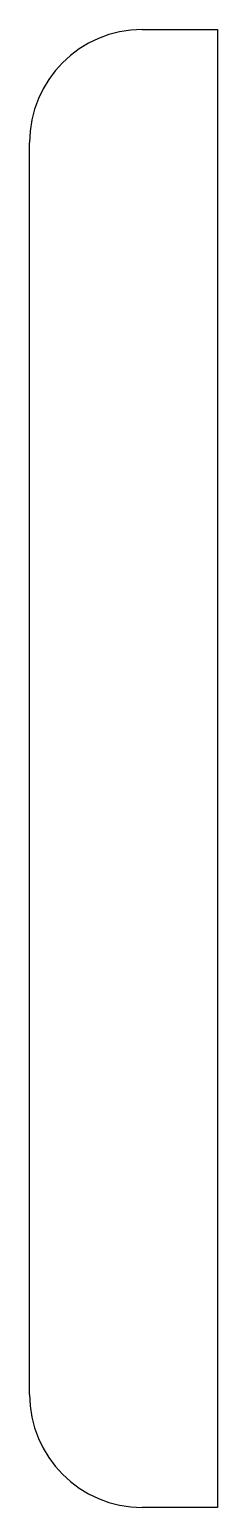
# Model space of a CAD drawing. Header units: millimetres. Extents: x 296 to 322, y -1693 to -1497.
import ezdxf

# ---------------------------------------------------------------- set-up
doc = ezdxf.new("R2010")
doc.units = ezdxf.units.MM

msp = doc.modelspace()

# ---------------------------------------------------------------- linework, layer by layer
at = {"color": 7, "linetype": 'Continuous', "lineweight": 25}
for p, q in [((311.5, -1496.9), (321.5, -1496.9)), ((321.5, -1496.9), (321.5, -1692.9)), ((296.5, -1677.9), (296.5, -1511.9)), ((321.5, -1692.9), (311.5, -1692.9))]:
    msp.add_line(p, q, dxfattribs=at)
for centre, start, end in [((311.5, -1511.9), 90, 180), ((311.5, -1677.9), 180, 270)]:
    msp.add_arc(centre, 15, start, end, dxfattribs=at)

doc.saveas('drawing.dxf')
